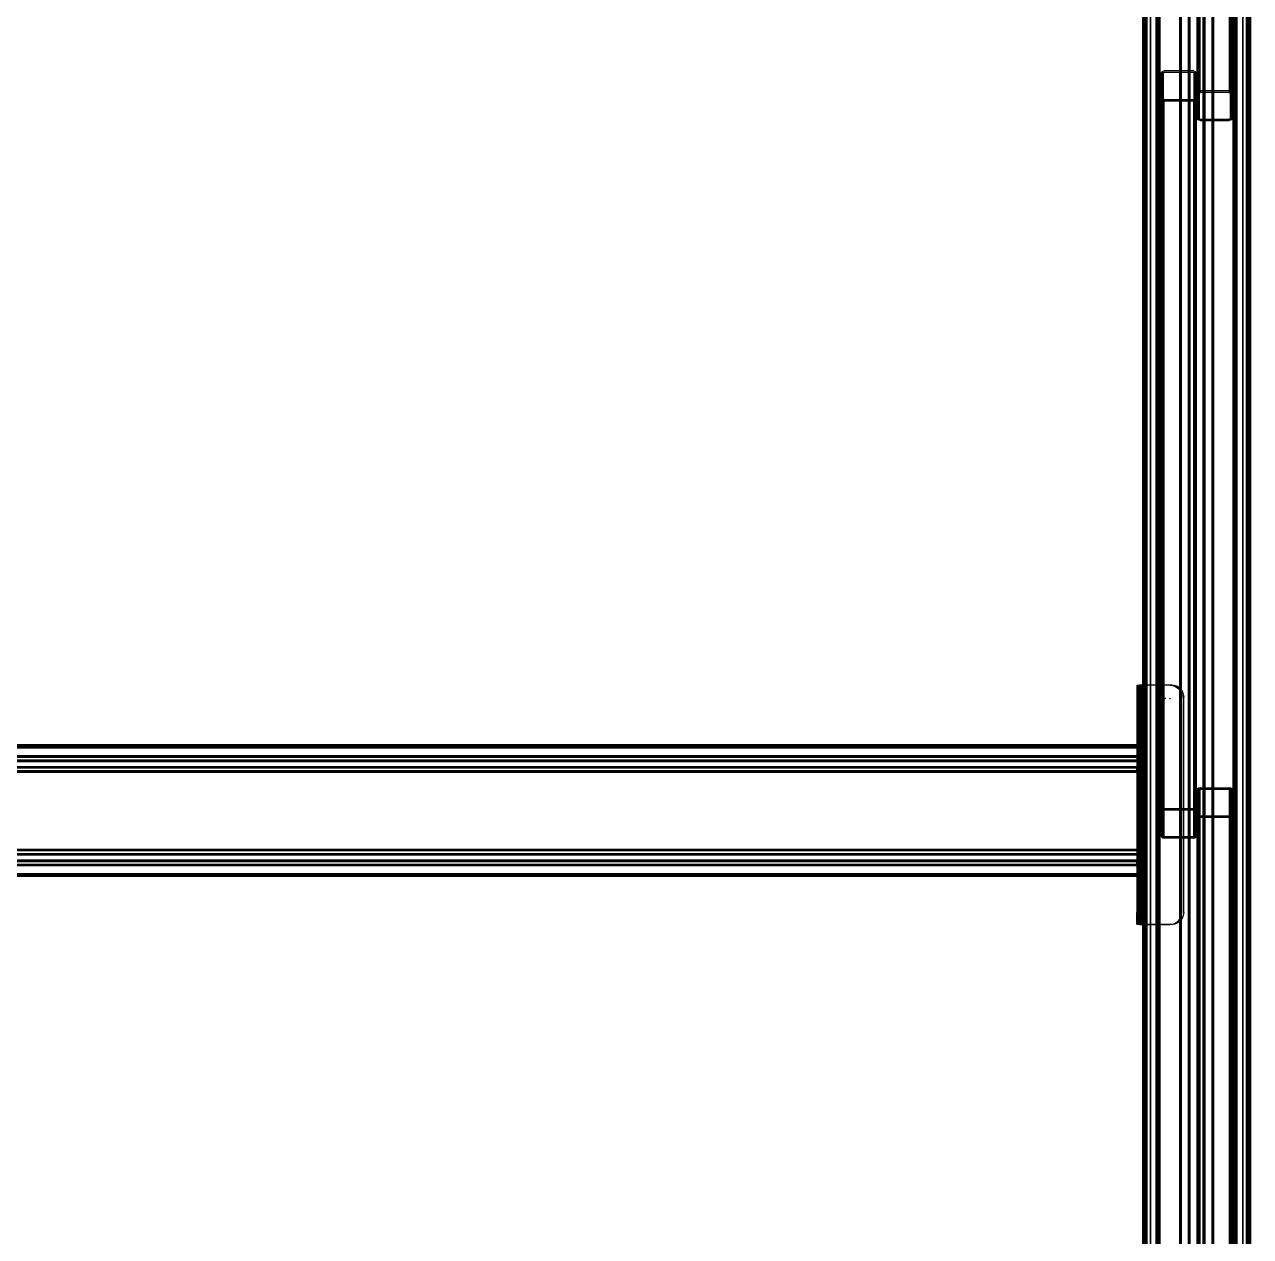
# Model space of a CAD drawing. Header units: inches. Extents: x -13 to 423, y -240 to 292.
# Drawn here: x 26.54 to 36.8, y -201.47 to -191.33 of the extents above; entities that cross this region are included whole.
import ezdxf

# ---------------------------------------------------------------- set-up
doc = ezdxf.new("R2010")
doc.units = ezdxf.units.IN
doc.header["$LTSCALE"] = 15
doc.header["$MEASUREMENT"] = 0

# ---------------------------------------------------------------- blocks, each defined once
blk = doc.blocks.new('FRONT_VIEW_BLOCK')
at = {"layer": 'OUTLINES', "color": 5}
for p, q in [((3.5896, 4.7451), (3.5896, -0.1549)), ((3.5897, 4.7456), (3.5897, -0.1544)), ((3.5897, -0.1549), (3.5897, 4.7451)), ((3.59, 4.7456), (3.59, -0.1544)), ((3.59, 4.7451), (3.59, -0.1549)), ((3.5902, -0.1544), (3.5902, 4.7456)), ((3.5902, 4.7451), (3.5902, -0.1549)), ((3.5912, 4.7456), (3.5912, -0.1544)), ((3.5912, 4.7451), (3.5912, -0.1549)), ((3.5913, -0.1544), (3.5913, 4.7456)), ((3.5913, 4.7451), (3.5913, -0.1549)), ((3.5914, -0.1544), (3.5914, 4.7456)), ((3.5914, -0.1549), (3.5914, 4.7451)), ((3.5915, 4.7456), (3.5915, -0.1544)), ((3.5915, -0.1549), (3.5915, 4.7451)), ((3.592, -0.1544), (3.592, 4.7456)), ((3.592, -0.1549), (3.592, 4.7451)), ((3.5928, 4.7456), (3.5928, -0.1544)), ((3.5928, -0.1549), (3.5928, 4.7451)), ((3.5959, 4.7456), (3.5959, -0.1544)), ((3.5959, -0.1549), (3.5959, 4.7451)), ((3.6008, -0.1544), (3.6008, 4.7456)), ((3.6008, 4.7451), (3.6008, -0.1549)), ((3.6016, 4.7456), (3.6016, -0.1544)), ((3.6016, 4.7451), (3.6016, -0.1549)), ((3.6021, 4.7456), (3.6021, -0.1544)), ((3.6021, -0.1549), (3.6021, 4.7451)), ((3.6022, 4.7456), (3.6022, -0.1544)), ((3.6022, 4.7451), (3.6022, -0.1549)), ((3.6023, -0.1544), (3.6023, 4.7456)), ((3.6023, 4.7451), (3.6023, -0.1549)), ((3.6024, -0.1544), (3.6024, 4.7456)), ((3.6024, -0.1549), (3.6024, 4.7451)), ((3.6034, -0.1544), (3.6034, 4.7456)), ((3.6034, 4.7451), (3.6034, -0.1549)), ((3.6036, -0.1544), (3.6036, 4.7456)), ((3.6036, -0.1549), (3.6036, 4.7451)), ((3.6039, 4.7456), (3.6039, -0.1544)), ((3.6039, -0.1549), (3.6039, 4.7451)), ((3.604, -0.1549), (3.604, 4.7451)), ((3.6204, 4.7456), (3.6204, -0.1544)), ((3.6204, -0.1549), (3.6204, 4.7451)), ((3.6208, -0.1544), (3.6208, 4.7456)), ((3.6208, 4.7451), (3.6208, -0.1549)), ((3.6216, 4.7456), (3.6216, -0.1544)), ((3.6216, -0.1549), (3.6216, 4.7451)), ((3.6278, 4.7456), (3.6278, -0.1544)), ((3.6278, -0.1549), (3.6278, 4.7451)), ((3.6286, -0.1544), (3.6286, 4.7456)), ((3.6286, 4.7451), (3.6286, -0.1549)), ((3.629, 4.7456), (3.629, -0.1544)), ((3.629, -0.1549), (3.629, 4.7451)), ((3.6401, -0.1544), (3.6401, 4.7456)), ((3.6401, 4.7451), (3.6401, -0.1549)), ((3.6405, 4.7456), (3.6405, -0.1544)), ((3.6405, -0.1549), (3.6405, 4.7451)), ((3.6413, -0.1544), (3.6413, 4.7456)), ((3.6413, 4.7451), (3.6413, -0.1549)), ((3.6475, -0.1544), (3.6475, 4.7456)), ((3.6475, 4.7451), (3.6475, -0.1549)), ((3.6483, 4.7456), (3.6483, -0.1544)), ((3.6483, -0.1549), (3.6483, 4.7451)), ((3.6484, 4.7456), (3.6484, -0.1544)), ((3.6484, -0.1549), (3.6484, 4.7451)), ((3.6488, -0.1544), (3.6488, 4.7456)), ((3.6488, 4.7451), (3.6488, -0.1549)), ((3.6651, -0.1544), (3.6651, 4.7456)), ((3.6653, -0.1544), (3.6653, 4.7456)), ((3.6653, 4.7451), (3.6653, -0.1549)), ((3.6655, -0.1544), (3.6655, 4.7456)), ((3.6655, -0.1549), (3.6655, 4.7451)), ((3.6658, 4.7456), (3.6658, -0.1544)), ((3.6658, -0.1549), (3.6658, 4.7451)), ((3.6667, -0.1544), (3.6667, 4.7456)), ((3.6667, -0.1549), (3.6667, 4.7451)), ((3.6668, 4.7456), (3.6668, -0.1544)), ((3.6668, -0.1549), (3.6668, 4.7451)), ((3.6669, 4.7456), (3.6669, -0.1544)), ((3.6669, 4.7451), (3.6669, -0.1549)), ((3.667, -0.1544), (3.667, 4.7456)), ((3.667, 4.7451), (3.667, -0.1549)), ((3.6675, 4.7456), (3.6675, -0.1544)), ((3.6675, 4.7451), (3.6675, -0.1549)), ((3.6683, 4.7456), (3.6683, -0.1544)), ((3.6683, -0.1549), (3.6683, 4.7451)), ((3.6732, -0.1544), (3.6732, 4.7456)), ((3.6732, 4.7451), (3.6732, -0.1549)), ((3.6764, -0.1544), (3.6764, 4.7456)), ((3.6764, 4.7451), (3.6764, -0.1549)), ((3.6772, -0.1544), (3.6772, 4.7456)), ((3.6772, -0.1549), (3.6772, 4.7451)), ((3.6777, -0.1544), (3.6777, 4.7456)), ((3.6777, 4.7451), (3.6777, -0.1549)), ((3.6778, -0.1544), (3.6778, 4.7456)), ((3.6778, -0.1549), (3.6778, 4.7451)), ((3.6779, 4.7456), (3.6779, -0.1544)), ((3.6779, -0.1549), (3.6779, 4.7451)), ((3.678, 4.7456), (3.678, -0.1544)), ((3.678, 4.7451), (3.678, -0.1549)), ((3.6789, 4.7456), (3.6789, -0.1544)), ((3.6789, -0.1549), (3.6789, 4.7451)), ((3.6791, 4.7456), (3.6791, -0.1544)), ((3.6791, 4.7451), (3.6791, -0.1549)), ((3.6794, -0.1544), (3.6794, 4.7456)), ((3.6794, 4.7451), (3.6794, -0.1549)), ((3.6796, 4.7456), (3.6796, -0.1544)), ((3.6351, 1.8099), (3.6351, 2.4273)), ((3.6361, 1.8108), (3.6361, 2.4281)), ((3.6363, 2.4267), (3.6363, 1.8094)), ((3.6368, 2.4271), (3.6368, 1.8098)), ((3.6375, 1.8111), (3.6375, 2.4284)), ((3.6375, 1.8099), (3.6375, 2.4273)), ((3.6619, 2.4284), (3.6619, 1.8111)), ((3.6619, 2.4273), (3.6619, 1.8099)), ((3.6626, 2.4271), (3.6626, 1.8098)), ((3.6631, 2.4267), (3.6631, 1.8094)), ((3.6633, 1.8108), (3.6633, 2.4281)), ((3.6633, 1.8088), (3.6633, 2.4261)), ((3.6633, 1.8061), (3.6633, 2.4235)), ((3.6643, 1.8099), (3.6643, 2.4273)), ((3.6647, 1.8088), (3.6647, 2.4261)), ((3.6647, 2.4235), (3.6647, 1.8061)), ((3.6351, 1.7874), (3.6351, 2.4047)), ((3.6361, 1.7866), (3.6361, 2.4039)), ((3.6363, 2.4053), (3.6363, 1.788)), ((3.6368, 2.4049), (3.6368, 1.7876)), ((3.6626, 2.4049), (3.6626, 1.7876)), ((3.6631, 2.4053), (3.6631, 1.788)), ((3.6633, 1.7912), (3.6633, 2.4086)), ((3.6633, 2.4059), (3.6633, 1.7886)), ((3.6633, 1.7866), (3.6633, 2.4039)), ((3.6643, 1.7874), (3.6643, 2.4047)), ((3.6647, 1.7912), (3.6647, 2.4086)), ((3.6647, 2.4059), (3.6647, 1.7886)), ((3.6047, 1.8255), (3.6051, 1.8266)), ((3.6047, 1.8255), (3.6047, 1.8228)), ((3.6047, 1.2088), (3.6047, 1.8255)), ((3.6051, 1.8266), (3.6061, 1.8275)), ((3.6051, 1.8266), (3.6051, 1.21)), ((3.6061, 1.8275), (3.6075, 1.8278)), ((3.6061, 1.8275), (3.6061, 1.2108)), ((3.6061, 1.8255), (3.6063, 1.8261)), ((3.6061, 1.2088), (3.6061, 1.8255)), ((3.6061, 1.8255), (3.6061, 1.8228)), ((3.6063, 1.8261), (3.6068, 1.8265)), ((3.6063, 1.2094), (3.6063, 1.8261)), ((3.6068, 1.8265), (3.6075, 1.8266)), ((3.6068, 1.2098), (3.6068, 1.8265)), ((3.6319, 1.8278), (3.6075, 1.8278)), ((3.6319, 1.8266), (3.6075, 1.8266)), ((3.6319, 1.8278), (3.6333, 1.8275)), ((3.6319, 1.8266), (3.6326, 1.8265)), ((3.6326, 1.2098), (3.6326, 1.8265)), ((3.6326, 1.8265), (3.6331, 1.8261)), ((3.6331, 1.2094), (3.6331, 1.8261)), ((3.6331, 1.8261), (3.6333, 1.8255)), ((3.6333, 1.8275), (3.6343, 1.8266)), ((3.6333, 1.8275), (3.6333, 1.2108)), ((3.6333, 1.8053), (3.6333, 1.8255)), ((3.6343, 1.8266), (3.6347, 1.8255)), ((3.6343, 1.8266), (3.6343, 1.21)), ((3.6347, 1.8053), (3.6347, 1.8255)), ((3.6047, 1.8228), (3.6047, 1.2061)), ((3.6061, 1.8228), (3.6047, 1.8228)), ((3.6061, 1.8228), (3.6061, 1.2061)), ((3.6047, 1.8079), (3.6047, 1.8053)), ((3.6047, 1.1912), (3.6047, 1.8079)), ((3.6047, 1.8079), (3.6061, 1.8079)), ((3.6047, 1.8053), (3.6047, 1.1886)), ((3.6051, 1.8041), (3.6047, 1.8053)), ((3.6061, 1.8079), (3.6061, 1.8053)), ((3.6061, 1.8079), (3.6061, 1.1912)), ((3.6063, 1.8047), (3.6061, 1.8053)), ((3.6061, 1.8053), (3.6061, 1.1886)), ((3.6063, 1.188), (3.6063, 1.8047)), ((3.6068, 1.8042), (3.6063, 1.8047)), ((3.6331, 1.8047), (3.6326, 1.8042)), ((3.6333, 1.8053), (3.6331, 1.8047)), ((3.6331, 1.188), (3.6331, 1.8047)), ((3.6333, 1.8124), (3.6347, 1.8124)), ((3.6333, 1.8115), (3.6333, 1.8124)), ((3.6333, 1.8124), (3.6333, 1.8108)), ((3.6333, 1.8115), (3.6347, 1.8115)), ((3.6333, 1.8085), (3.6333, 1.8115)), ((3.6333, 1.8108), (3.6347, 1.8108)), ((3.6333, 1.8108), (3.6333, 1.8074)), ((3.6347, 1.8085), (3.6333, 1.8085)), ((3.6333, 1.8047), (3.6333, 1.8085)), ((3.6333, 1.8074), (3.6347, 1.8074)), ((3.6333, 1.8074), (3.6333, 1.8037)), ((3.6333, 1.8047), (3.6347, 1.8047)), ((3.6333, 1.802), (3.6333, 1.8047)), ((3.6347, 1.8053), (3.6343, 1.8041)), ((3.6361, 1.8124), (3.6347, 1.8124)), ((3.6347, 1.8124), (3.6347, 1.8103)), ((3.6347, 1.8124), (3.6347, 1.8115)), ((3.6347, 1.8108), (3.6347, 1.8124)), ((3.6361, 1.812), (3.6347, 1.812)), ((3.6347, 1.8093), (3.6347, 1.812)), ((3.6347, 1.8115), (3.6347, 1.8085)), ((3.6347, 1.8074), (3.6347, 1.8108)), ((3.6361, 1.8103), (3.6347, 1.8103)), ((3.6347, 1.8103), (3.6347, 1.8067)), ((3.6347, 1.8088), (3.6351, 1.8099)), ((3.6361, 1.8093), (3.6347, 1.8093)), ((3.6347, 1.8056), (3.6347, 1.8093)), ((3.6347, 1.8088), (3.6347, 1.7886)), ((3.6347, 1.8085), (3.6347, 1.8047)), ((3.6347, 1.8037), (3.6347, 1.8074)), ((3.6361, 1.8067), (3.6347, 1.8067)), ((3.6347, 1.8067), (3.6347, 1.8033)), ((3.6347, 1.8056), (3.6361, 1.8056)), ((3.6347, 1.8025), (3.6347, 1.8056)), ((3.6347, 1.8047), (3.6347, 1.802)), ((3.6351, 1.8099), (3.6361, 1.8108)), ((3.6361, 1.8103), (3.6361, 1.8124)), ((3.6361, 1.812), (3.6361, 1.8093)), ((3.6361, 1.8108), (3.6375, 1.8111)), ((3.6361, 1.8067), (3.6361, 1.8103)), ((3.6361, 1.8088), (3.6363, 1.8094)), ((3.6361, 1.8093), (3.6361, 1.8056)), ((3.6361, 1.8088), (3.6361, 1.7886)), ((3.6361, 1.8033), (3.6361, 1.8067)), ((3.6361, 1.8056), (3.6361, 1.8025)), ((3.6363, 1.8094), (3.6368, 1.8098)), ((3.6368, 1.8098), (3.6375, 1.8099)), ((3.6619, 1.8111), (3.6375, 1.8111)), ((3.6619, 1.8099), (3.6375, 1.8099)), ((3.6619, 1.8111), (3.6633, 1.8108)), ((3.6619, 1.8099), (3.6626, 1.8098)), ((3.6626, 1.8098), (3.6631, 1.8094)), ((3.6631, 1.8094), (3.6633, 1.8088)), ((3.6633, 1.8108), (3.6643, 1.8099)), ((3.6633, 1.8061), (3.6633, 1.8088)), ((3.6647, 1.8061), (3.6633, 1.8061)), ((3.6643, 1.8099), (3.6647, 1.8088)), ((3.6647, 1.8061), (3.6647, 1.8088)), ((3.6051, 1.8041), (3.6051, 1.1874)), ((3.6061, 1.8032), (3.6051, 1.8041)), ((3.6061, 1.8032), (3.6061, 1.1866)), ((3.6075, 1.8029), (3.6061, 1.8032)), ((3.6068, 1.1876), (3.6068, 1.8042)), ((3.6075, 1.8041), (3.6068, 1.8042)), ((3.6075, 1.1874), (3.6075, 1.8041)), ((3.6075, 1.8041), (3.6319, 1.8041)), ((3.6075, 1.1863), (3.6075, 1.8029)), ((3.6075, 1.8029), (3.6319, 1.8029)), ((3.6326, 1.8042), (3.6319, 1.8041)), ((3.6319, 1.8041), (3.6319, 1.1874)), ((3.6333, 1.8032), (3.6319, 1.8029)), ((3.6319, 1.8029), (3.6319, 1.1863)), ((3.6326, 1.1876), (3.6326, 1.8042)), ((3.6343, 1.8041), (3.6333, 1.8032)), ((3.6333, 1.8037), (3.6347, 1.8037)), ((3.6333, 1.8037), (3.6333, 1.8016)), ((3.6333, 1.8032), (3.6333, 1.1866)), ((3.6333, 1.802), (3.6347, 1.802)), ((3.6333, 1.8016), (3.6347, 1.8016)), ((3.6343, 1.8041), (3.6343, 1.1874)), ((3.6347, 1.8016), (3.6347, 1.8037)), ((3.6361, 1.8033), (3.6347, 1.8033)), ((3.6347, 1.8033), (3.6347, 1.8016)), ((3.6361, 1.8025), (3.6347, 1.8025)), ((3.6347, 1.8016), (3.6347, 1.8025)), ((3.6361, 1.8016), (3.6347, 1.8016)), ((3.6361, 1.8016), (3.6361, 1.8033)), ((3.6361, 1.8025), (3.6361, 1.8016)), ((3.6351, 1.7874), (3.6347, 1.7886)), ((3.6361, 1.7866), (3.6351, 1.7874)), ((3.6363, 1.788), (3.6361, 1.7886)), ((3.6375, 1.7863), (3.6361, 1.7866)), ((3.6368, 1.7876), (3.6363, 1.788)), ((3.6375, 1.7874), (3.6368, 1.7876)), ((3.6375, 1.7874), (3.6619, 1.7874)), ((3.6375, 1.7863), (3.6619, 1.7863)), ((3.6626, 1.7876), (3.6619, 1.7874)), ((3.6633, 1.7866), (3.6619, 1.7863)), ((3.6631, 1.788), (3.6626, 1.7876)), ((3.6633, 1.7886), (3.6631, 1.788)), ((3.6633, 1.7912), (3.6647, 1.7912)), ((3.6633, 1.7886), (3.6633, 1.7912)), ((3.6643, 1.7874), (3.6633, 1.7866)), ((3.6647, 1.7886), (3.6643, 1.7874)), ((3.6647, 1.7886), (3.6647, 1.7912)), ((3.5882, 1.3139), (3.5847, 1.3139)), ((3.5847, 1.3139), (3.5847, 1.3129)), ((3.5847, 1.3129), (3.5847, 1.3114)), ((3.5851, 1.1143), (3.5851, 1.3143)), ((3.5851, 1.3143), (3.5862, 1.3143)), ((3.5862, 1.1143), (3.5862, 1.3143)), ((3.5862, 1.3143), (3.5878, 1.3143)), ((3.5863, 1.3139), (3.5898, 1.3139)), ((3.5863, 1.3129), (3.5863, 1.3139)), ((3.5863, 1.3114), (3.5863, 1.3129)), ((3.5867, 1.3143), (3.5867, 1.1143)), ((3.5877, 1.3143), (3.5867, 1.3143)), ((3.5877, 1.3143), (3.5877, 1.1143)), ((3.5894, 1.3143), (3.5877, 1.3143)), ((3.5878, 1.1143), (3.5878, 1.3143)), ((3.5878, 1.3143), (3.5899, 1.3143)), ((3.5882, 1.3139), (3.5882, 1.3129)), ((3.5882, 1.3129), (3.5882, 1.3114)), ((3.5885, 1.3143), (3.5885, 1.1143)), ((3.5894, 1.3143), (3.5885, 1.3143)), ((3.5894, 1.3143), (3.5894, 1.1143)), ((3.5915, 1.3143), (3.5894, 1.3143)), ((3.5907, 1.3143), (3.5894, 1.3143)), ((3.5898, 1.3129), (3.5898, 1.3139)), ((3.5898, 1.3114), (3.5898, 1.3129)), ((3.5899, 1.1143), (3.5899, 1.3143)), ((3.5899, 1.3143), (3.5922, 1.3143)), ((3.5901, 1.1143), (3.5901, 1.3143)), ((3.5901, 1.3143), (3.591, 1.3143)), ((3.5907, 1.3143), (3.5907, 1.1143)), ((3.5922, 1.3143), (3.5907, 1.3143)), ((3.591, 1.1143), (3.591, 1.3143)), ((3.591, 1.3143), (3.5923, 1.3143)), ((3.5915, 1.3143), (3.5915, 1.1143)), ((3.5938, 1.3143), (3.5915, 1.3143)), ((3.6122, 1.3143), (3.5922, 1.3143)), ((3.5923, 1.1143), (3.5923, 1.3143)), ((3.5923, 1.3143), (3.5938, 1.3143)), ((3.6138, 1.3143), (3.5938, 1.3143)), ((3.6122, 1.3143), (3.6148, 1.3139)), ((3.6159, 1.314), (3.6138, 1.3143)), ((3.6138, 1.3143), (3.6164, 1.3139)), ((3.6148, 1.3139), (3.6172, 1.3129)), ((3.618, 1.3134), (3.6159, 1.314)), ((3.6164, 1.3139), (3.6188, 1.3129)), ((3.6172, 1.3129), (3.6193, 1.3114)), ((3.6199, 1.3122), (3.618, 1.3134)), ((3.6188, 1.3129), (3.6209, 1.3114)), ((3.5847, 1.3114), (3.5847, 1.3093)), ((3.5882, 1.3093), (3.5847, 1.3093)), ((3.5847, 1.3093), (3.5847, 1.3069)), ((3.5847, 1.3069), (3.5847, 1.3043)), ((3.5847, 1.3043), (3.5847, 1.1243)), ((3.5863, 1.3093), (3.5863, 1.3114)), ((3.5863, 1.3093), (3.5898, 1.3093)), ((3.5863, 1.3069), (3.5863, 1.3093)), ((3.5863, 1.3043), (3.5863, 1.3069)), ((3.5863, 1.3043), (3.5863, 1.1243)), ((3.5882, 1.3114), (3.5882, 1.3093)), ((3.5882, 1.3093), (3.5882, 1.3069)), ((3.5882, 1.3069), (3.5882, 1.3043)), ((3.5882, 1.3043), (3.5882, 1.1243)), ((3.5898, 1.3093), (3.5898, 1.3114)), ((3.5898, 1.3069), (3.5898, 1.3093)), ((3.5898, 1.3043), (3.5898, 1.3069)), ((3.5898, 1.1243), (3.5898, 1.3043)), ((3.6078, 1.3035), (3.6088, 1.3034)), ((3.6128, 1.3029), (3.6118, 1.3029)), ((3.6193, 1.3114), (3.6209, 1.3093)), ((3.6214, 1.3107), (3.6199, 1.3122)), ((3.6209, 1.3114), (3.6224, 1.3093)), ((3.6209, 1.3093), (3.6219, 1.3069)), ((3.6225, 1.3091), (3.6216, 1.3105)), ((3.6219, 1.3069), (3.6222, 1.3043)), ((3.6222, 1.1243), (3.6222, 1.3043)), ((3.6224, 1.3093), (3.6234, 1.3069)), ((3.6232, 1.3076), (3.6225, 1.3091)), ((3.6236, 1.306), (3.6232, 1.3076)), ((3.6234, 1.3069), (3.6238, 1.3043)), ((3.6238, 1.3043), (3.6236, 1.306)), ((3.6238, 1.1243), (3.6238, 1.3043)), ((3.5847, 1.2643), (-0.4153, 1.2643)), ((3.5847, 1.264), (-0.4153, 1.264)), ((3.5847, 1.2631), (-0.4153, 1.2631)), ((-0.4153, 1.2629), (3.5847, 1.2629)), ((-0.4153, 1.2625), (3.5847, 1.2625)), ((-0.4153, 1.2619), (3.5847, 1.2619)), ((-0.4137, 1.2643), (3.5863, 1.2643)), ((-0.4137, 1.264), (3.5863, 1.264)), ((-0.4137, 1.2631), (3.5863, 1.2631)), ((3.5863, 1.2629), (-0.4137, 1.2629)), ((3.5863, 1.2625), (-0.4137, 1.2625)), ((3.5863, 1.2619), (-0.4137, 1.2619)), ((3.5847, 1.2631), (3.5847, 1.264)), ((3.5847, 1.2619), (3.5847, 1.2631)), ((3.5847, 1.2619), (3.5847, 1.2625)), ((3.5847, 1.2619), (3.5847, 1.2554)), ((3.5863, 1.264), (3.5863, 1.2631)), ((3.5863, 1.2631), (3.5863, 1.2619)), ((3.5863, 1.2625), (3.5863, 1.2619)), ((3.5863, 1.2619), (3.5863, 1.2554)), ((3.5847, 1.2551), (-0.4153, 1.2551)), ((-0.4153, 1.2547), (3.5847, 1.2547)), ((3.5847, 1.2541), (-0.4153, 1.2541)), ((-0.4153, 1.2515), (3.5847, 1.2515)), ((3.5847, 1.2509), (-0.4153, 1.2509)), ((-0.4137, 1.2551), (3.5863, 1.2551)), ((3.5863, 1.2547), (-0.4137, 1.2547)), ((-0.4137, 1.2541), (3.5863, 1.2541)), ((3.5863, 1.2515), (-0.4137, 1.2515)), ((-0.4137, 1.2509), (3.5863, 1.2509)), ((3.5847, 1.2547), (3.5847, 1.2554)), ((3.5847, 1.2541), (3.5847, 1.2547)), ((3.5847, 1.2545), (3.5847, 1.2521)), ((3.5847, 1.2536), (3.5847, 1.2511)), ((3.5847, 1.2515), (3.5847, 1.2521)), ((3.5847, 1.2509), (3.5847, 1.2515)), ((3.5847, 1.2502), (3.5847, 1.2509)), ((3.5863, 1.2554), (3.5863, 1.2547)), ((3.5863, 1.2547), (3.5863, 1.2541)), ((3.5863, 1.2545), (3.5863, 1.2521)), ((3.5863, 1.2511), (3.5863, 1.2536)), ((3.5863, 1.2521), (3.5863, 1.2515)), ((3.5863, 1.2515), (3.5863, 1.2509)), ((3.5863, 1.2509), (3.5863, 1.2502)), ((-0.4153, 1.2506), (3.5847, 1.2506)), ((-0.4153, 1.2461), (3.5847, 1.2461)), ((3.5847, 1.2458), (-0.4153, 1.2458)), ((-0.4153, 1.2451), (3.5847, 1.2451)), ((3.5847, 1.2426), (-0.4153, 1.2426)), ((-0.4153, 1.242), (3.5847, 1.242)), ((-0.4153, 1.2419), (3.5847, 1.2419)), ((3.5847, 1.2416), (-0.4153, 1.2416)), ((3.5863, 1.2506), (-0.4137, 1.2506)), ((3.5863, 1.2461), (-0.4137, 1.2461)), ((-0.4137, 1.2458), (3.5863, 1.2458)), ((3.5863, 1.2451), (-0.4137, 1.2451)), ((-0.4137, 1.2426), (3.5863, 1.2426)), ((3.5863, 1.242), (-0.4137, 1.242)), ((3.5863, 1.2419), (-0.4137, 1.2419)), ((-0.4137, 1.2416), (3.5863, 1.2416)), ((3.5847, 1.2502), (3.5847, 1.2465)), ((3.5847, 1.2465), (3.5847, 1.2458)), ((3.5847, 1.2458), (3.5847, 1.2451)), ((3.5847, 1.2455), (3.5847, 1.2431)), ((3.5847, 1.2451), (3.5847, 1.2446)), ((3.5847, 1.2422), (3.5847, 1.2446)), ((3.5847, 1.2431), (3.5847, 1.2426)), ((3.5847, 1.2426), (3.5847, 1.242)), ((3.5847, 1.242), (3.5847, 1.2413)), ((3.5847, 1.2413), (3.5847, 1.1773)), ((3.5863, 1.2502), (3.5863, 1.2465)), ((3.5863, 1.2458), (3.5863, 1.2465)), ((3.5863, 1.2451), (3.5863, 1.2458)), ((3.5863, 1.2455), (3.5863, 1.2431)), ((3.5863, 1.2446), (3.5863, 1.2451)), ((3.5863, 1.2446), (3.5863, 1.2422)), ((3.5863, 1.2426), (3.5863, 1.2431)), ((3.5863, 1.242), (3.5863, 1.2426)), ((3.5863, 1.2413), (3.5863, 1.242)), ((3.5863, 1.2413), (3.5863, 1.1773)), ((3.6351, 1.2273), (3.6347, 1.2261)), ((3.6347, 1.2059), (3.6347, 1.2261)), ((3.6361, 1.2281), (3.6351, 1.2273)), ((3.6351, 0.6099), (3.6351, 1.2273)), ((3.6375, 1.2284), (3.6361, 1.2281)), ((3.6361, 0.6108), (3.6361, 1.2281)), ((3.6363, 1.2267), (3.6361, 1.2261)), ((3.6361, 1.2059), (3.6361, 1.2261)), ((3.6368, 1.2271), (3.6363, 1.2267)), ((3.6363, 1.2267), (3.6363, 0.6094)), ((3.6375, 1.2273), (3.6368, 1.2271)), ((3.6368, 1.2271), (3.6368, 0.6098)), ((3.6375, 1.2284), (3.6619, 1.2284)), ((3.6375, 0.6111), (3.6375, 1.2284)), ((3.6375, 1.2273), (3.6619, 1.2273)), ((3.6375, 0.6099), (3.6375, 1.2273)), ((3.6633, 1.2281), (3.6619, 1.2284)), ((3.6619, 1.2284), (3.6619, 0.6111)), ((3.6626, 1.2271), (3.6619, 1.2273)), ((3.6619, 1.2273), (3.6619, 0.6099)), ((3.6626, 1.2271), (3.6626, 0.6098)), ((3.6631, 1.2267), (3.6626, 1.2271)), ((3.6631, 1.2267), (3.6631, 0.6094)), ((3.6633, 1.2261), (3.6631, 1.2267)), ((3.6643, 1.2273), (3.6633, 1.2281)), ((3.6633, 0.6108), (3.6633, 1.2281)), ((3.6633, 0.6088), (3.6633, 1.2261)), ((3.6633, 1.2261), (3.6633, 1.2235)), ((3.6633, 1.2235), (3.6647, 1.2235)), ((3.6633, 0.6061), (3.6633, 1.2235)), ((3.6647, 1.2261), (3.6643, 1.2273)), ((3.6643, 0.6099), (3.6643, 1.2273)), ((3.6647, 1.2235), (3.6647, 1.2261)), ((3.6647, 0.6088), (3.6647, 1.2261)), ((3.6647, 1.2235), (3.6647, 0.6061)), ((3.6051, 1.21), (3.6047, 1.2088)), ((3.6061, 1.2108), (3.6051, 1.21)), ((3.6075, 1.2111), (3.6061, 1.2108)), ((3.6068, 1.2098), (3.6063, 1.2094)), ((3.6075, 1.21), (3.6068, 1.2098)), ((3.6075, 1.2111), (3.6319, 1.2111)), ((3.6075, 1.21), (3.6319, 1.21)), ((3.6333, 1.2108), (3.6319, 1.2111)), ((3.6326, 1.2098), (3.6319, 1.21)), ((3.6331, 1.2094), (3.6326, 1.2098)), ((3.6333, 1.2125), (3.6347, 1.2125)), ((3.6333, 1.2116), (3.6333, 1.2125)), ((3.6333, 1.2125), (3.6333, 1.2109)), ((3.6333, 1.2116), (3.6347, 1.2116)), ((3.6333, 1.2086), (3.6333, 1.2116)), ((3.6333, 1.2109), (3.6347, 1.2109)), ((3.6333, 1.2109), (3.6333, 1.2075)), ((3.6343, 1.21), (3.6333, 1.2108)), ((3.6347, 1.2088), (3.6343, 1.21)), ((3.6361, 1.2129), (3.6347, 1.2129)), ((3.6347, 1.2129), (3.6347, 1.2108)), ((3.6361, 1.2126), (3.6347, 1.2126)), ((3.6347, 1.2099), (3.6347, 1.2126)), ((3.6347, 1.2109), (3.6347, 1.2125)), ((3.6347, 1.2125), (3.6347, 1.2116)), ((3.6347, 1.2116), (3.6347, 1.2086)), ((3.6347, 1.2075), (3.6347, 1.2109)), ((3.6361, 1.2108), (3.6347, 1.2108)), ((3.6347, 1.2108), (3.6347, 1.2072)), ((3.6361, 1.2099), (3.6347, 1.2099)), ((3.6347, 1.2061), (3.6347, 1.2099)), ((3.6361, 1.2108), (3.6361, 1.2129)), ((3.6361, 1.2126), (3.6361, 1.2099)), ((3.6361, 1.2072), (3.6361, 1.2108)), ((3.6361, 1.2099), (3.6361, 1.2061)), ((3.6047, 1.2061), (3.6047, 1.2088)), ((3.6047, 1.2061), (3.6061, 1.2061)), ((3.6063, 1.2094), (3.6061, 1.2088)), ((3.6061, 1.2061), (3.6061, 1.2088)), ((3.6333, 1.2088), (3.6331, 1.2094)), ((3.6333, 1.2088), (3.6333, 1.1886)), ((3.6347, 1.2086), (3.6333, 1.2086)), ((3.6333, 1.2048), (3.6333, 1.2086)), ((3.6333, 1.2075), (3.6347, 1.2075)), ((3.6333, 1.2075), (3.6333, 1.2038)), ((3.6333, 1.2048), (3.6347, 1.2048)), ((3.6333, 1.2021), (3.6333, 1.2048)), ((3.6333, 1.2038), (3.6347, 1.2038)), ((3.6333, 1.2038), (3.6333, 1.2017)), ((3.6333, 1.2021), (3.6347, 1.2021)), ((3.6333, 1.2017), (3.6347, 1.2017)), ((3.6347, 1.2088), (3.6347, 1.1886)), ((3.6347, 1.2086), (3.6347, 1.2048)), ((3.6347, 1.2038), (3.6347, 1.2075)), ((3.6361, 1.2072), (3.6347, 1.2072)), ((3.6347, 1.2072), (3.6347, 1.2038)), ((3.6347, 1.2061), (3.6361, 1.2061)), ((3.6347, 1.2031), (3.6347, 1.2061)), ((3.6347, 1.2059), (3.6351, 1.2047)), ((3.6347, 1.2048), (3.6347, 1.2021)), ((3.6361, 1.2038), (3.6347, 1.2038)), ((3.6347, 1.2038), (3.6347, 1.2021)), ((3.6347, 1.2017), (3.6347, 1.2038)), ((3.6361, 1.2031), (3.6347, 1.2031)), ((3.6347, 1.2021), (3.6347, 1.2031)), ((3.6361, 1.2021), (3.6347, 1.2021)), ((3.6351, 0.5874), (3.6351, 1.2047)), ((3.6351, 1.2047), (3.6361, 1.2039)), ((3.6361, 1.2038), (3.6361, 1.2072)), ((3.6361, 1.2061), (3.6361, 1.2031)), ((3.6361, 1.2059), (3.6363, 1.2053)), ((3.6361, 0.5866), (3.6361, 1.2039)), ((3.6361, 1.2039), (3.6375, 1.2036)), ((3.6361, 1.2021), (3.6361, 1.2038)), ((3.6361, 1.2031), (3.6361, 1.2021)), ((3.6363, 1.2053), (3.6363, 0.588)), ((3.6363, 1.2053), (3.6368, 1.2049)), ((3.6368, 1.2049), (3.6368, 0.5876)), ((3.6368, 1.2049), (3.6375, 1.2047)), ((3.6619, 1.2047), (3.6375, 1.2047)), ((3.6619, 1.2036), (3.6375, 1.2036)), ((3.6619, 1.2047), (3.6626, 1.2049)), ((3.6619, 1.2036), (3.6633, 1.2039)), ((3.6626, 1.2049), (3.6631, 1.2053)), ((3.6626, 1.2049), (3.6626, 0.5876)), ((3.6631, 1.2053), (3.6633, 1.2059)), ((3.6631, 1.2053), (3.6631, 0.588)), ((3.6647, 1.2086), (3.6633, 1.2086)), ((3.6633, 1.2086), (3.6633, 1.2059)), ((3.6633, 0.5912), (3.6633, 1.2086)), ((3.6633, 1.2059), (3.6633, 0.5886)), ((3.6633, 1.2039), (3.6643, 1.2047)), ((3.6633, 0.5866), (3.6633, 1.2039)), ((3.6643, 1.2047), (3.6647, 1.2059)), ((3.6643, 0.5874), (3.6643, 1.2047)), ((3.6647, 1.2086), (3.6647, 1.2059)), ((3.6647, 0.5912), (3.6647, 1.2086)), ((3.6647, 1.2059), (3.6647, 0.5886)), ((3.6047, 1.1912), (3.6047, 1.1886)), ((3.6061, 1.1912), (3.6047, 1.1912)), ((3.6061, 1.1886), (3.6061, 1.1912)), ((3.6047, 1.1886), (3.6051, 1.1874)), ((3.6051, 1.1874), (3.6061, 1.1866)), ((3.6061, 1.1886), (3.6063, 1.188)), ((3.6061, 1.1866), (3.6075, 1.1863)), ((3.6063, 1.188), (3.6068, 1.1876)), ((3.6068, 1.1876), (3.6075, 1.1874)), ((3.6319, 1.1874), (3.6075, 1.1874)), ((3.6319, 1.1863), (3.6075, 1.1863)), ((3.6319, 1.1874), (3.6326, 1.1876)), ((3.6319, 1.1863), (3.6333, 1.1866)), ((3.6326, 1.1876), (3.6331, 1.188)), ((3.6331, 1.188), (3.6333, 1.1886)), ((3.6333, 1.1866), (3.6343, 1.1874)), ((3.6343, 1.1874), (3.6347, 1.1886)), ((3.5847, 1.1769), (-0.4153, 1.1769)), ((-0.4153, 1.1766), (3.5847, 1.1766)), ((3.5847, 1.176), (-0.4153, 1.176)), ((3.5847, 1.1734), (-0.4153, 1.1734)), ((-0.4153, 1.1728), (3.5847, 1.1728)), ((3.5847, 1.1724), (-0.4153, 1.1724)), ((-0.4137, 1.1769), (3.5863, 1.1769)), ((3.5863, 1.1766), (-0.4137, 1.1766)), ((-0.4137, 1.176), (3.5863, 1.176)), ((-0.4137, 1.1734), (3.5863, 1.1734)), ((3.5863, 1.1728), (-0.4137, 1.1728)), ((-0.4137, 1.1724), (3.5863, 1.1724)), ((3.5847, 1.1766), (3.5847, 1.1773)), ((3.5847, 1.176), (3.5847, 1.1766)), ((3.5847, 1.1764), (3.5847, 1.1739)), ((3.5847, 1.1754), (3.5847, 1.176)), ((3.5847, 1.1754), (3.5847, 1.173)), ((3.5847, 1.1734), (3.5847, 1.1728)), ((3.5847, 1.1728), (3.5847, 1.1721)), ((3.5847, 1.1721), (3.5847, 1.1683)), ((3.5863, 1.1773), (3.5863, 1.1766)), ((3.5863, 1.1766), (3.5863, 1.176)), ((3.5863, 1.1764), (3.5863, 1.1739)), ((3.5863, 1.176), (3.5863, 1.1754)), ((3.5863, 1.173), (3.5863, 1.1754)), ((3.5863, 1.1728), (3.5863, 1.1734)), ((3.5863, 1.1721), (3.5863, 1.1728)), ((3.5863, 1.1721), (3.5863, 1.1683)), ((-0.4153, 1.168), (3.5847, 1.168)), ((3.5847, 1.1677), (-0.4153, 1.1677)), ((-0.4153, 1.167), (3.5847, 1.167)), ((-0.4153, 1.1645), (3.5847, 1.1645)), ((3.5847, 1.1639), (-0.4153, 1.1639)), ((3.5847, 1.1638), (-0.4153, 1.1638)), ((-0.4153, 1.1635), (3.5847, 1.1635)), ((3.5863, 1.168), (-0.4137, 1.168)), ((-0.4137, 1.1677), (3.5863, 1.1677)), ((3.5863, 1.167), (-0.4137, 1.167)), ((3.5863, 1.1645), (-0.4137, 1.1645)), ((-0.4137, 1.1639), (3.5863, 1.1639)), ((-0.4137, 1.1638), (3.5863, 1.1638)), ((3.5863, 1.1635), (-0.4137, 1.1635)), ((3.5847, 1.1683), (3.5847, 1.1677)), ((3.5847, 1.1677), (3.5847, 1.167)), ((3.5847, 1.1674), (3.5847, 1.165)), ((3.5847, 1.1641), (3.5847, 1.1665)), ((3.5847, 1.1639), (3.5847, 1.1645)), ((3.5847, 1.1632), (3.5847, 1.1639)), ((3.5847, 1.1632), (3.5847, 1.1567)), ((3.5863, 1.1677), (3.5863, 1.1683)), ((3.5863, 1.167), (3.5863, 1.1677)), ((3.5863, 1.1674), (3.5863, 1.165)), ((3.5863, 1.1665), (3.5863, 1.1641)), ((3.5863, 1.1645), (3.5863, 1.1639)), ((3.5863, 1.1639), (3.5863, 1.1632)), ((3.5863, 1.1632), (3.5863, 1.1567)), ((3.5847, 1.1567), (-0.4153, 1.1567)), ((3.5847, 1.1561), (-0.4153, 1.1561)), ((3.5847, 1.1556), (-0.4153, 1.1556)), ((-0.4153, 1.1555), (3.5847, 1.1555)), ((-0.4153, 1.1546), (3.5847, 1.1546)), ((-0.4137, 1.1567), (3.5863, 1.1567)), ((-0.4137, 1.1561), (3.5863, 1.1561)), ((-0.4137, 1.1556), (3.5863, 1.1556)), ((3.5863, 1.1555), (-0.4137, 1.1555)), ((3.5863, 1.1546), (-0.4137, 1.1546)), ((3.5847, 1.1567), (3.5847, 1.1555)), ((3.5847, 1.1567), (3.5847, 1.1561)), ((3.5847, 1.1555), (3.5847, 1.1546)), ((3.5863, 1.1555), (3.5863, 1.1567)), ((3.5863, 1.1561), (3.5863, 1.1567)), ((3.5863, 1.1546), (3.5863, 1.1555)), ((3.5847, 1.1217), (3.5847, 1.1243)), ((3.5847, 1.1193), (3.5847, 1.1217)), ((3.5847, 1.1193), (3.5882, 1.1193)), ((3.5847, 1.1172), (3.5847, 1.1193)), ((3.5863, 1.1243), (3.5863, 1.1217)), ((3.5863, 1.1217), (3.5863, 1.1193)), ((3.5898, 1.1193), (3.5863, 1.1193)), ((3.5863, 1.1193), (3.5863, 1.1172)), ((3.5882, 1.1243), (3.5882, 1.1217)), ((3.5882, 1.1217), (3.5882, 1.1193)), ((3.5882, 1.1193), (3.5882, 1.1172)), ((3.5898, 1.1217), (3.5898, 1.1243)), ((3.5898, 1.1193), (3.5898, 1.1217)), ((3.5898, 1.1172), (3.5898, 1.1193)), ((3.6193, 1.1172), (3.6209, 1.1193)), ((3.6209, 1.1193), (3.6219, 1.1217)), ((3.6224, 1.1193), (3.6209, 1.1172)), ((3.6219, 1.1217), (3.6222, 1.1243)), ((3.6234, 1.1217), (3.6224, 1.1193)), ((3.6238, 1.1243), (3.6234, 1.1217)), ((3.5847, 1.1156), (3.5847, 1.1172)), ((3.5847, 1.1146), (3.5847, 1.1156)), ((3.5847, 1.1146), (3.5882, 1.1146)), ((3.5862, 1.1143), (3.5851, 1.1143)), ((3.5878, 1.1143), (3.5862, 1.1143)), ((3.5863, 1.1172), (3.5863, 1.1156)), ((3.5863, 1.1156), (3.5863, 1.1146)), ((3.5898, 1.1146), (3.5863, 1.1146)), ((3.5867, 1.1143), (3.5877, 1.1143)), ((3.5877, 1.1143), (3.5894, 1.1143)), ((3.5899, 1.1143), (3.5878, 1.1143)), ((3.5882, 1.1172), (3.5882, 1.1156)), ((3.5882, 1.1156), (3.5882, 1.1146)), ((3.5885, 1.1143), (3.5894, 1.1143)), ((3.5894, 1.1143), (3.5915, 1.1143)), ((3.5894, 1.1143), (3.5907, 1.1143)), ((3.5898, 1.1156), (3.5898, 1.1172)), ((3.5898, 1.1146), (3.5898, 1.1156)), ((3.5922, 1.1143), (3.5899, 1.1143)), ((3.591, 1.1143), (3.5901, 1.1143)), ((3.5907, 1.1143), (3.5922, 1.1143)), ((3.5923, 1.1143), (3.591, 1.1143)), ((3.5915, 1.1143), (3.5938, 1.1143)), ((3.5922, 1.1143), (3.6122, 1.1143)), ((3.5938, 1.1143), (3.5923, 1.1143)), ((3.6138, 1.1143), (3.5938, 1.1143)), ((3.6122, 1.1143), (3.6148, 1.1146)), ((3.6164, 1.1146), (3.6138, 1.1143)), ((3.6148, 1.1146), (3.6172, 1.1156)), ((3.6188, 1.1156), (3.6164, 1.1146)), ((3.6172, 1.1156), (3.6193, 1.1172)), ((3.6209, 1.1172), (3.6188, 1.1156))]:
    blk.add_line(p, q, dxfattribs=at)

msp = doc.modelspace()

# ---------------------------------------------------------------- block references
at = {"color": 5, "xscale": 10, "yscale": 10, "zscale": 10}
msp.add_blockref('FRONT_VIEW_BLOCK', (0, -210), dxfattribs=at)

doc.saveas('drawing.dxf')
